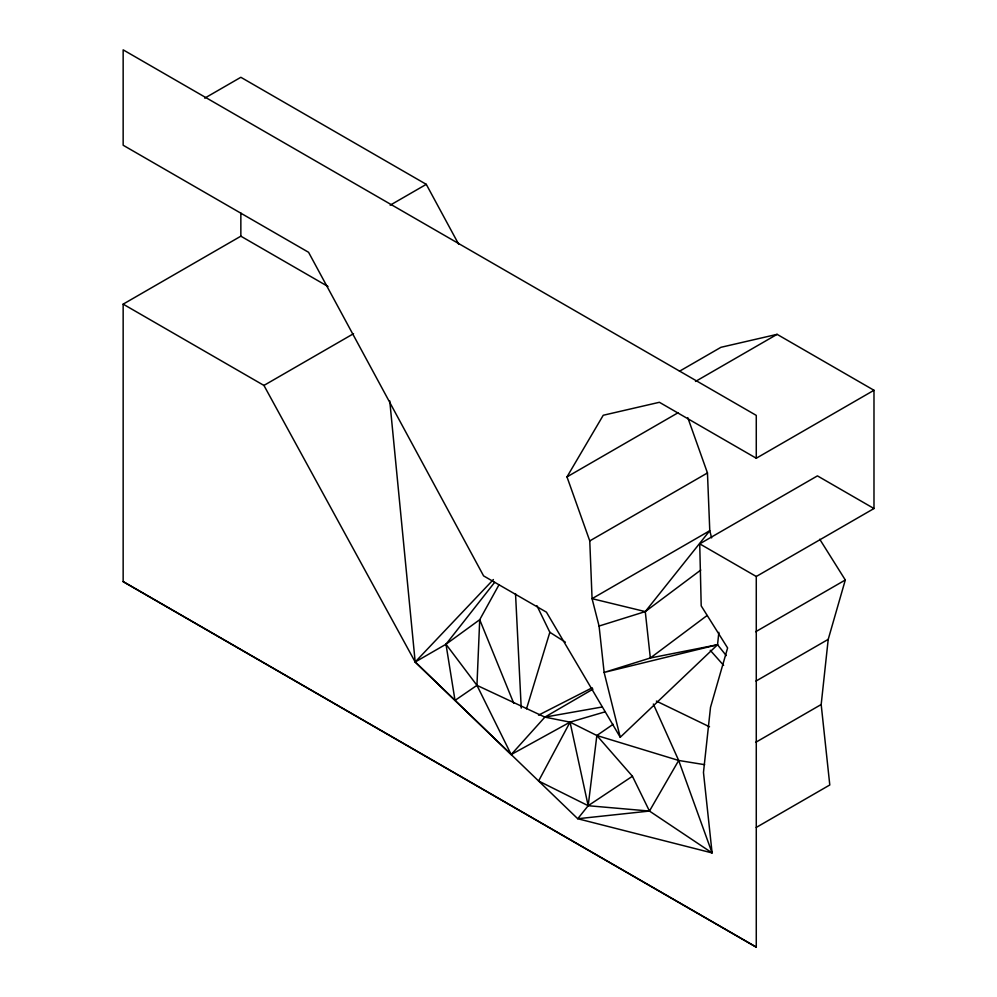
<?xml version="1.0" encoding="UTF-8"?>
<svg xmlns="http://www.w3.org/2000/svg" width="997" height="997" viewBox="0 0 997 997"><rect width="100%" height="100%" fill="white"/><g stroke="black" fill="none" stroke-linecap="round" stroke-linejoin="round"><path stroke-width="1.5" d="M605.279 711.783L570.035 722.14L511.187 754.567L476.952 685.35L479.719 619.698L498.949 584.865M620.246 737.269L604.132 672.427L599.072 626.041L592.068 598.661L589.763 540.91L566.981 476.89L603.235 415.263L659.391 402.29L756.274 458.234L756.274 415.388L123.154 49.85L123.154 145.238L308.572 252.291L483.595 575.892L546.443 612.17L620.246 737.269L717.541 644.723L718.862 632.335M756.225 827.448L829.791 784.975L821.179 704.53L828.22 639.364L845.306 579.992L819.733 539.24M613.155 724.283L596.854 735.512L588.18 805.713L577.749 818.736L415.188 662.008L263.931 385.428L123.154 304.147L123.154 581.538L756.274 947.075L756.274 576.49L873.983 508.532L873.983 390.276L777.099 334.344L720.943 347.305L679.48 371.245M526.503 708.855L549.846 632.285L536.909 605.678M873.983 508.532L817.428 475.881L699.72 543.839L701.203 605.877L727.611 647.95L710.512 707.322L703.471 772.488L712.095 852.933L577.749 818.736L649.458 811.059L678.683 760.462L653.334 704.032M592.953 689.139L544.873 717.117L511.187 754.567L415.188 662.008L445.983 644.236L494.662 582.335M599.072 626.041L645.271 611.597L709.777 530.703L707.459 472.952L687.793 417.656M493.39 579.531L415.188 662.008L389.752 400.906M711.621 537.906L709.777 530.703L592.068 598.661L645.271 611.597L700.754 570.072M707.035 615.548L650.331 657.995L604.132 672.427L717.541 644.723L726.252 655.602M704.63 764.674L678.683 760.462L596.854 735.512L570.035 722.14L544.873 717.117L476.952 685.35L455.018 700.405L445.983 644.236L479.719 619.698L513.779 703.371M596.854 735.512L632.434 776.252L588.18 805.713L538.604 781L570.035 722.14L588.18 805.713L649.458 811.059L712.095 852.933L678.683 760.462M204.734 98.142L240.85 77.292L426.28 184.345L458.632 244.165M123.154 304.147L240.85 236.189L328.001 286.5M390.163 205.195L426.28 184.345M263.931 385.428L353.549 333.683M695.507 381.44L777.099 334.344M566.981 476.89L677.997 412.795M589.763 540.91L707.459 472.952M756.274 458.234L873.983 390.276M755.689 631.737L845.306 579.992M755.988 681.063L828.22 639.364M755.639 742.366L821.179 704.53M538.53 715.148L592.218 687.768M717.541 644.723L650.331 657.995L645.271 611.597M544.873 717.117L602.375 706.948M656.387 701.09L709.528 726.801M699.72 543.839L756.274 576.49M123.017 581.612L756.15 947.15M549.846 632.285L565.349 642.168M710.238 650.281L723.635 665.373M445.983 644.236L476.952 685.35M632.434 776.252L649.458 811.059M515.524 593.639L521.232 708.107M240.85 213.046L240.85 236.189"/></g></svg>
